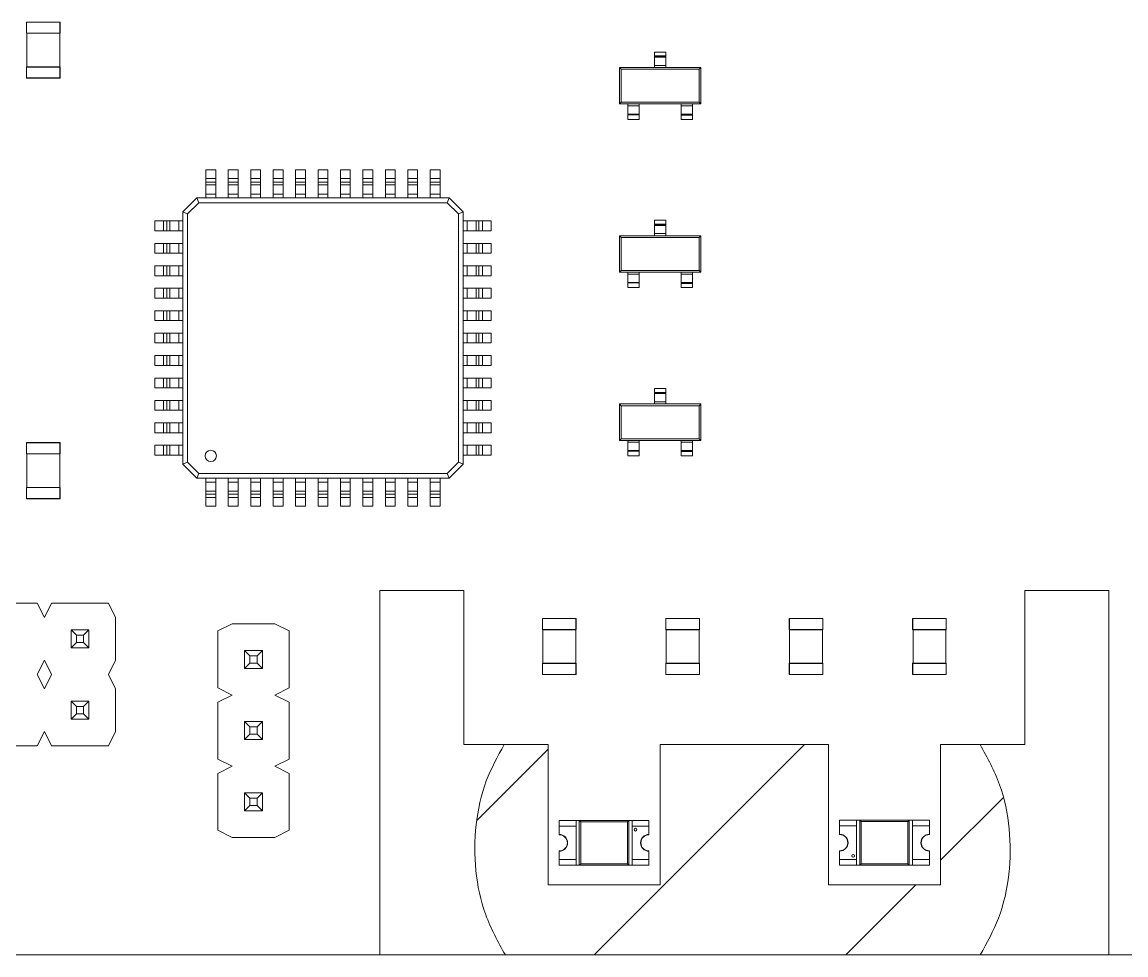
# Model space of a CAD drawing. Header units: millimetres. Extents: x -37 to 256, y 6 to 200.
# Drawn here: x 136.69 to 156.37, y 66.06 to 82.7 of the extents above; entities that cross this region are included whole.
import ezdxf

# ---------------------------------------------------------------- set-up
doc = ezdxf.new("R2010")
doc.units = ezdxf.units.MM

msp = doc.modelspace()

# ---------------------------------------------------------------- hatches: boundary and pattern name
at = {"linetype": 'Continuous', "lineweight": 0}
h = msp.add_hatch(dxfattribs=at)
h.set_pattern_fill('ANSI31', style=0)
edge = h.paths.add_edge_path(flags=0)
edge.add_line((145.305, 66.064), (153.772, 66.064))
edge.add_spline(control_points=[(153.772, 66.064), (154.484, 67.153), (154.485, 68.724), (153.772, 69.814)], knot_values=[0.346236, 0.346236, 0.346236, 0.346236, 0.499586, 0.499586, 0.499586, 0.499586], weights=[1, 1, 1, 1], degree=3, periodic=0)
edge.add_line((153.772, 69.814), (153.066, 69.814))
edge.add_line((153.066, 69.814), (153.066, 67.314))
edge.add_line((153.066, 67.314), (151.066, 67.314))
edge.add_line((151.066, 67.314), (151.066, 69.814))
edge.add_line((151.066, 69.814), (148.066, 69.814))
edge.add_line((148.066, 69.814), (148.066, 67.314))
edge.add_line((148.066, 67.314), (146.066, 67.314))
edge.add_line((146.066, 67.314), (146.066, 69.814))
edge.add_line((146.066, 69.814), (145.285, 69.814))
edge.add_spline(control_points=[(145.285, 69.814), (144.578, 68.724), (144.587, 67.153), (145.305, 66.064)], knot_values=[0.846648, 0.846648, 0.846648, 0.846648, 1, 1, 1, 1], weights=[1, 1, 1, 1], degree=3, periodic=0)

# ---------------------------------------------------------------- linework, layer by layer
at = {"color": 7, "linetype": 'Continuous', "lineweight": 15}
for p, q in [((136.766, 82.502), (136.766, 82.697)), ((136.766, 82.697), (136.769, 82.697)), ((136.769, 82.697), (136.769, 82.699)), ((136.769, 82.699), (137.364, 82.699)), ((137.364, 82.697), (136.769, 82.697)), ((136.769, 82.697), (136.769, 82.502)), ((137.364, 82.697), (137.364, 82.699)), ((137.364, 82.697), (137.366, 82.697)), ((137.364, 82.502), (137.364, 82.697)), ((137.366, 82.697), (137.366, 82.502)), ((136.766, 82.502), (136.769, 82.502)), ((136.769, 82.502), (137.364, 82.502)), ((136.769, 82.499), (136.769, 82.502)), ((137.364, 82.499), (136.769, 82.499)), ((136.774, 81.899), (136.774, 82.499)), ((137.359, 82.499), (137.359, 81.899)), ((137.364, 82.502), (137.366, 82.502)), ((137.364, 82.499), (137.364, 82.502)), ((148.166, 82.164), (147.966, 82.164)), ((147.966, 82.096), (147.966, 82.164)), ((147.966, 82.096), (148.166, 82.096)), ((147.966, 82.086), (147.966, 82.096)), ((148.166, 82.086), (147.966, 82.086)), ((147.966, 82.074), (147.966, 82.086)), ((148.166, 82.074), (147.966, 82.074)), ((147.966, 81.927), (147.966, 82.074)), ((148.166, 82.096), (148.166, 82.164)), ((148.166, 82.096), (148.166, 82.086)), ((148.166, 82.074), (148.166, 82.086)), ((148.166, 81.927), (148.166, 82.074)), ((136.769, 81.897), (136.766, 81.897)), ((136.766, 81.702), (136.766, 81.897)), ((136.769, 81.897), (136.769, 81.899)), ((136.769, 81.899), (137.364, 81.899)), ((136.769, 81.897), (136.769, 81.702)), ((137.364, 81.897), (136.769, 81.897)), ((137.364, 81.897), (137.364, 81.899)), ((137.364, 81.702), (137.364, 81.897)), ((137.364, 81.897), (137.366, 81.897)), ((137.366, 81.897), (137.366, 81.702)), ((147.372, 81.858), (147.341, 81.889)), ((147.341, 81.889), (148.791, 81.889)), ((147.341, 81.239), (147.341, 81.889)), ((148.166, 81.927), (147.966, 81.927)), ((147.966, 81.889), (147.966, 81.927)), ((148.166, 81.889), (148.166, 81.927)), ((148.76, 81.858), (148.791, 81.889)), ((148.791, 81.889), (148.791, 81.239)), ((136.766, 81.702), (136.769, 81.702)), ((136.769, 81.702), (137.364, 81.702)), ((136.769, 81.699), (136.769, 81.702)), ((137.364, 81.699), (136.769, 81.699)), ((137.366, 81.702), (137.364, 81.702)), ((137.364, 81.699), (137.364, 81.702)), ((148.76, 81.858), (147.372, 81.858)), ((147.372, 81.858), (147.372, 81.27)), ((148.76, 81.27), (148.76, 81.858)), ((147.341, 81.239), (147.372, 81.27)), ((148.791, 81.239), (147.341, 81.239)), ((147.372, 81.27), (148.76, 81.27)), ((147.491, 81.239), (147.491, 81.205)), ((147.491, 81.205), (147.691, 81.205)), ((147.491, 81.205), (147.491, 81.057)), ((147.691, 81.239), (147.691, 81.205)), ((147.691, 81.205), (147.691, 81.057)), ((148.441, 81.239), (148.441, 81.205)), ((148.641, 81.205), (148.441, 81.205)), ((148.441, 81.205), (148.441, 81.057)), ((148.641, 81.239), (148.641, 81.205)), ((148.641, 81.205), (148.641, 81.057)), ((148.791, 81.239), (148.76, 81.27)), ((147.491, 81.057), (147.691, 81.057)), ((147.491, 81.057), (147.491, 81.048)), ((147.491, 81.048), (147.691, 81.048)), ((147.491, 81.048), (147.491, 80.964)), ((147.491, 80.964), (147.691, 80.964)), ((147.691, 81.057), (147.691, 81.048)), ((147.691, 81.048), (147.691, 80.964)), ((148.641, 81.057), (148.441, 81.057)), ((148.441, 81.057), (148.441, 81.049)), ((148.441, 81.049), (148.641, 81.049)), ((148.441, 81.039), (148.441, 81.049)), ((148.641, 81.039), (148.441, 81.039)), ((148.441, 81.039), (148.441, 80.964)), ((148.641, 80.964), (148.441, 80.964)), ((148.641, 81.057), (148.641, 81.049)), ((148.641, 81.049), (148.641, 81.039)), ((148.641, 81.039), (148.641, 80.964)), ((140.141, 80.064), (139.966, 80.064)), ((139.966, 79.909), (139.966, 80.064)), ((140.141, 79.909), (139.966, 79.909)), ((139.966, 79.846), (139.966, 79.909)), ((140.141, 79.909), (140.141, 80.064)), ((140.141, 79.846), (140.141, 79.909)), ((140.541, 80.064), (140.366, 80.064)), ((140.366, 79.909), (140.366, 80.064)), ((140.541, 79.909), (140.366, 79.909)), ((140.366, 79.846), (140.366, 79.909)), ((140.541, 79.909), (140.541, 80.064)), ((140.541, 79.846), (140.541, 79.909)), ((140.941, 80.064), (140.766, 80.064)), ((140.766, 79.909), (140.766, 80.064)), ((140.941, 79.909), (140.766, 79.909)), ((140.766, 79.846), (140.766, 79.909)), ((140.941, 79.909), (140.941, 80.064)), ((140.941, 79.846), (140.941, 79.909)), ((141.341, 80.064), (141.166, 80.064)), ((141.166, 79.909), (141.166, 80.064)), ((141.341, 79.909), (141.166, 79.909)), ((141.166, 79.846), (141.166, 79.909)), ((141.341, 79.909), (141.341, 80.064)), ((141.341, 79.846), (141.341, 79.909)), ((141.741, 80.064), (141.566, 80.064)), ((141.566, 79.909), (141.566, 80.064)), ((141.741, 79.909), (141.566, 79.909)), ((141.566, 79.846), (141.566, 79.909)), ((141.741, 79.909), (141.741, 80.064)), ((141.741, 79.846), (141.741, 79.909)), ((142.141, 80.064), (141.966, 80.064)), ((141.966, 79.909), (141.966, 80.064)), ((142.141, 79.909), (141.966, 79.909)), ((141.966, 79.846), (141.966, 79.909)), ((142.141, 79.909), (142.141, 80.064)), ((142.141, 79.846), (142.141, 79.909)), ((142.541, 80.064), (142.366, 80.064)), ((142.366, 79.909), (142.366, 80.064)), ((142.541, 79.909), (142.366, 79.909)), ((142.366, 79.846), (142.366, 79.909)), ((142.541, 79.909), (142.541, 80.064)), ((142.541, 79.846), (142.541, 79.909)), ((142.941, 80.064), (142.766, 80.064)), ((142.766, 79.909), (142.766, 80.064)), ((142.941, 79.909), (142.766, 79.909)), ((142.766, 79.846), (142.766, 79.909)), ((142.941, 79.909), (142.941, 80.064)), ((142.941, 79.846), (142.941, 79.909)), ((143.341, 80.064), (143.166, 80.064)), ((143.166, 79.909), (143.166, 80.064)), ((143.341, 79.909), (143.166, 79.909)), ((143.166, 79.846), (143.166, 79.909)), ((143.341, 79.909), (143.341, 80.064)), ((143.341, 79.846), (143.341, 79.909)), ((143.741, 80.064), (143.566, 80.064)), ((143.566, 79.909), (143.566, 80.064)), ((143.741, 79.909), (143.566, 79.909)), ((143.566, 79.846), (143.566, 79.909)), ((143.741, 79.909), (143.741, 80.064)), ((143.741, 79.846), (143.741, 79.909)), ((144.141, 80.064), (143.966, 80.064)), ((143.966, 79.909), (143.966, 80.064)), ((144.141, 79.909), (143.966, 79.909)), ((143.966, 79.846), (143.966, 79.909)), ((144.141, 79.909), (144.141, 80.064)), ((144.141, 79.846), (144.141, 79.909)), ((140.141, 79.846), (139.966, 79.846)), ((139.966, 79.796), (139.966, 79.846)), ((140.141, 79.796), (139.966, 79.796)), ((139.966, 79.632), (139.966, 79.796)), ((140.141, 79.796), (140.141, 79.846)), ((140.141, 79.632), (140.141, 79.796)), ((140.541, 79.846), (140.366, 79.846)), ((140.366, 79.796), (140.366, 79.846)), ((140.541, 79.796), (140.366, 79.796)), ((140.366, 79.632), (140.366, 79.796)), ((140.541, 79.796), (140.541, 79.846)), ((140.541, 79.632), (140.541, 79.796)), ((140.941, 79.846), (140.766, 79.846)), ((140.766, 79.796), (140.766, 79.846)), ((140.941, 79.796), (140.766, 79.796)), ((140.766, 79.632), (140.766, 79.796)), ((140.941, 79.796), (140.941, 79.846)), ((140.941, 79.632), (140.941, 79.796)), ((141.341, 79.846), (141.166, 79.846)), ((141.166, 79.796), (141.166, 79.846)), ((141.341, 79.796), (141.166, 79.796)), ((141.166, 79.632), (141.166, 79.796)), ((141.341, 79.796), (141.341, 79.846)), ((141.341, 79.632), (141.341, 79.796)), ((141.741, 79.846), (141.566, 79.846)), ((141.566, 79.796), (141.566, 79.846)), ((141.741, 79.796), (141.566, 79.796)), ((141.566, 79.632), (141.566, 79.796)), ((141.741, 79.796), (141.741, 79.846)), ((141.741, 79.632), (141.741, 79.796)), ((142.141, 79.846), (141.966, 79.846)), ((141.966, 79.796), (141.966, 79.846)), ((142.141, 79.796), (141.966, 79.796)), ((141.966, 79.632), (141.966, 79.796)), ((142.141, 79.796), (142.141, 79.846)), ((142.141, 79.632), (142.141, 79.796)), ((142.541, 79.846), (142.366, 79.846)), ((142.366, 79.796), (142.366, 79.846)), ((142.541, 79.796), (142.366, 79.796)), ((142.366, 79.632), (142.366, 79.796)), ((142.541, 79.796), (142.541, 79.846)), ((142.541, 79.632), (142.541, 79.796)), ((142.941, 79.846), (142.766, 79.846)), ((142.766, 79.796), (142.766, 79.846)), ((142.941, 79.796), (142.766, 79.796)), ((142.766, 79.632), (142.766, 79.796)), ((142.941, 79.796), (142.941, 79.846)), ((142.941, 79.632), (142.941, 79.796)), ((143.341, 79.846), (143.166, 79.846)), ((143.166, 79.796), (143.166, 79.846)), ((143.341, 79.796), (143.166, 79.796)), ((143.166, 79.632), (143.166, 79.796)), ((143.341, 79.796), (143.341, 79.846)), ((143.341, 79.632), (143.341, 79.796)), ((143.741, 79.846), (143.566, 79.846)), ((143.566, 79.796), (143.566, 79.846)), ((143.741, 79.796), (143.566, 79.796)), ((143.566, 79.632), (143.566, 79.796)), ((143.741, 79.796), (143.741, 79.846)), ((143.741, 79.632), (143.741, 79.796)), ((144.141, 79.846), (143.966, 79.846)), ((143.966, 79.796), (143.966, 79.846)), ((144.141, 79.796), (143.966, 79.796)), ((143.966, 79.632), (143.966, 79.796)), ((144.141, 79.796), (144.141, 79.846)), ((144.141, 79.632), (144.141, 79.796)), ((139.554, 79.314), (139.804, 79.564)), ((139.839, 79.478), (139.804, 79.564)), ((139.804, 79.564), (144.304, 79.564)), ((140.141, 79.632), (139.966, 79.632)), ((139.966, 79.564), (139.966, 79.632)), ((140.141, 79.564), (140.141, 79.632)), ((140.541, 79.632), (140.366, 79.632)), ((140.366, 79.564), (140.366, 79.632)), ((140.541, 79.564), (140.541, 79.632)), ((140.941, 79.632), (140.766, 79.632)), ((140.766, 79.564), (140.766, 79.632)), ((140.941, 79.564), (140.941, 79.632)), ((141.341, 79.632), (141.166, 79.632)), ((141.166, 79.564), (141.166, 79.632)), ((141.341, 79.564), (141.341, 79.632)), ((141.741, 79.632), (141.566, 79.632)), ((141.566, 79.564), (141.566, 79.632)), ((141.741, 79.564), (141.741, 79.632)), ((142.141, 79.632), (141.966, 79.632)), ((141.966, 79.564), (141.966, 79.632)), ((142.141, 79.564), (142.141, 79.632)), ((142.541, 79.632), (142.366, 79.632)), ((142.366, 79.564), (142.366, 79.632)), ((142.541, 79.564), (142.541, 79.632)), ((142.941, 79.632), (142.766, 79.632)), ((142.766, 79.564), (142.766, 79.632)), ((142.941, 79.564), (142.941, 79.632)), ((143.341, 79.632), (143.166, 79.632)), ((143.166, 79.564), (143.166, 79.632)), ((143.341, 79.564), (143.341, 79.632)), ((143.741, 79.632), (143.566, 79.632)), ((143.566, 79.564), (143.566, 79.632)), ((143.741, 79.564), (143.741, 79.632)), ((144.141, 79.632), (143.966, 79.632)), ((143.966, 79.564), (143.966, 79.632)), ((144.141, 79.564), (144.141, 79.632)), ((144.268, 79.478), (144.304, 79.564)), ((144.304, 79.564), (144.554, 79.314)), ((139.839, 79.478), (139.64, 79.278)), ((144.268, 79.478), (139.839, 79.478)), ((144.467, 79.278), (144.268, 79.478)), ((139.054, 78.977), (139.054, 79.152)), ((139.209, 79.152), (139.054, 79.152)), ((139.209, 78.977), (139.209, 79.152)), ((139.272, 79.152), (139.209, 79.152)), ((139.272, 78.977), (139.272, 79.152)), ((139.322, 79.152), (139.272, 79.152)), ((139.322, 78.977), (139.322, 79.152)), ((139.485, 79.152), (139.322, 79.152)), ((139.485, 78.977), (139.485, 79.152)), ((139.554, 79.152), (139.485, 79.152)), ((139.64, 79.278), (139.554, 79.314)), ((139.554, 74.814), (139.554, 79.314)), ((139.64, 79.278), (139.64, 74.85)), ((144.554, 79.314), (144.467, 79.278)), ((144.467, 74.85), (144.467, 79.278)), ((144.554, 79.314), (144.554, 74.814)), ((144.554, 79.152), (144.622, 79.152)), ((144.622, 78.977), (144.622, 79.152)), ((144.622, 79.152), (144.785, 79.152)), ((144.785, 78.977), (144.785, 79.152)), ((144.785, 79.152), (144.835, 79.152)), ((144.835, 78.977), (144.835, 79.152)), ((144.835, 79.152), (144.898, 79.152)), ((144.898, 78.977), (144.898, 79.152)), ((144.898, 79.152), (145.054, 79.152)), ((145.054, 78.977), (145.054, 79.152)), ((148.166, 79.164), (147.966, 79.164)), ((147.966, 79.096), (147.966, 79.164)), ((148.166, 79.096), (148.166, 79.164)), ((139.209, 78.977), (139.054, 78.977)), ((139.272, 78.977), (139.209, 78.977)), ((139.322, 78.977), (139.272, 78.977)), ((139.485, 78.977), (139.322, 78.977)), ((139.554, 78.977), (139.485, 78.977)), ((144.554, 78.977), (144.622, 78.977)), ((144.622, 78.977), (144.785, 78.977)), ((144.785, 78.977), (144.835, 78.977)), ((144.835, 78.977), (144.898, 78.977)), ((144.898, 78.977), (145.054, 78.977)), ((147.966, 79.096), (148.166, 79.096)), ((147.966, 79.086), (147.966, 79.096)), ((148.166, 79.086), (147.966, 79.086)), ((147.966, 79.074), (147.966, 79.086)), ((148.166, 79.074), (147.966, 79.074)), ((147.966, 78.927), (147.966, 79.074)), ((148.166, 78.927), (147.966, 78.927)), ((147.966, 78.889), (147.966, 78.927)), ((148.166, 79.096), (148.166, 79.086)), ((148.166, 79.074), (148.166, 79.086)), ((148.166, 78.927), (148.166, 79.074)), ((148.166, 78.889), (148.166, 78.927)), ((139.054, 78.577), (139.054, 78.752)), ((139.209, 78.752), (139.054, 78.752)), ((139.209, 78.577), (139.209, 78.752)), ((139.272, 78.752), (139.209, 78.752)), ((139.272, 78.577), (139.272, 78.752)), ((139.322, 78.752), (139.272, 78.752)), ((139.322, 78.577), (139.322, 78.752)), ((139.485, 78.752), (139.322, 78.752)), ((139.485, 78.577), (139.485, 78.752)), ((139.554, 78.752), (139.485, 78.752)), ((144.554, 78.752), (144.622, 78.752)), ((144.622, 78.577), (144.622, 78.752)), ((144.622, 78.752), (144.785, 78.752)), ((144.785, 78.577), (144.785, 78.752)), ((144.785, 78.752), (144.835, 78.752)), ((144.835, 78.577), (144.835, 78.752)), ((144.835, 78.752), (144.898, 78.752)), ((144.898, 78.577), (144.898, 78.752)), ((144.898, 78.752), (145.054, 78.752)), ((145.054, 78.577), (145.054, 78.752)), ((147.341, 78.239), (147.341, 78.889)), ((147.372, 78.858), (147.341, 78.889)), ((147.341, 78.889), (148.791, 78.889)), ((147.372, 78.858), (147.372, 78.27)), ((148.76, 78.858), (147.372, 78.858)), ((148.76, 78.858), (148.791, 78.889)), ((148.76, 78.27), (148.76, 78.858)), ((148.791, 78.889), (148.791, 78.239)), ((139.209, 78.577), (139.054, 78.577)), ((139.272, 78.577), (139.209, 78.577)), ((139.322, 78.577), (139.272, 78.577)), ((139.485, 78.577), (139.322, 78.577)), ((139.554, 78.577), (139.485, 78.577)), ((144.554, 78.577), (144.622, 78.577)), ((144.622, 78.577), (144.785, 78.577)), ((144.785, 78.577), (144.835, 78.577)), ((144.835, 78.577), (144.898, 78.577)), ((144.898, 78.577), (145.054, 78.577)), ((139.054, 78.177), (139.054, 78.352)), ((139.209, 78.352), (139.054, 78.352)), ((139.209, 78.177), (139.209, 78.352)), ((139.272, 78.352), (139.209, 78.352)), ((139.272, 78.177), (139.272, 78.352)), ((139.322, 78.352), (139.272, 78.352)), ((139.322, 78.177), (139.322, 78.352)), ((139.485, 78.352), (139.322, 78.352)), ((139.485, 78.177), (139.485, 78.352)), ((139.554, 78.352), (139.485, 78.352)), ((144.554, 78.352), (144.622, 78.352)), ((144.622, 78.177), (144.622, 78.352)), ((144.622, 78.352), (144.785, 78.352)), ((144.785, 78.177), (144.785, 78.352)), ((144.785, 78.352), (144.835, 78.352)), ((144.835, 78.177), (144.835, 78.352)), ((144.835, 78.352), (144.898, 78.352)), ((144.898, 78.177), (144.898, 78.352)), ((144.898, 78.352), (145.054, 78.352)), ((145.054, 78.177), (145.054, 78.352)), ((139.209, 78.177), (139.054, 78.177)), ((139.272, 78.177), (139.209, 78.177)), ((139.322, 78.177), (139.272, 78.177)), ((139.485, 78.177), (139.322, 78.177)), ((139.554, 78.177), (139.485, 78.177)), ((144.554, 78.177), (144.622, 78.177)), ((144.622, 78.177), (144.785, 78.177)), ((144.785, 78.177), (144.835, 78.177)), ((144.835, 78.177), (144.898, 78.177)), ((144.898, 78.177), (145.054, 78.177)), ((147.341, 78.239), (147.372, 78.27)), ((148.791, 78.239), (147.341, 78.239)), ((147.372, 78.27), (148.76, 78.27)), ((147.491, 78.239), (147.491, 78.205)), ((147.491, 78.205), (147.691, 78.205)), ((147.491, 78.205), (147.491, 78.057)), ((147.691, 78.239), (147.691, 78.205)), ((147.691, 78.205), (147.691, 78.057)), ((148.441, 78.239), (148.441, 78.205)), ((148.641, 78.205), (148.441, 78.205)), ((148.441, 78.205), (148.441, 78.057)), ((148.641, 78.239), (148.641, 78.205)), ((148.641, 78.205), (148.641, 78.057)), ((148.791, 78.239), (148.76, 78.27)), ((139.054, 77.777), (139.054, 77.952)), ((139.209, 77.952), (139.054, 77.952)), ((139.209, 77.777), (139.209, 77.952)), ((139.272, 77.952), (139.209, 77.952)), ((139.272, 77.777), (139.272, 77.952)), ((139.322, 77.952), (139.272, 77.952)), ((139.322, 77.777), (139.322, 77.952)), ((139.485, 77.952), (139.322, 77.952)), ((139.485, 77.777), (139.485, 77.952)), ((139.554, 77.952), (139.485, 77.952)), ((144.554, 77.952), (144.622, 77.952)), ((144.622, 77.777), (144.622, 77.952)), ((144.622, 77.952), (144.785, 77.952)), ((144.785, 77.777), (144.785, 77.952)), ((144.785, 77.952), (144.835, 77.952)), ((144.835, 77.777), (144.835, 77.952)), ((144.835, 77.952), (144.898, 77.952)), ((144.898, 77.777), (144.898, 77.952)), ((144.898, 77.952), (145.054, 77.952)), ((145.054, 77.777), (145.054, 77.952)), ((147.491, 78.057), (147.691, 78.057)), ((147.491, 78.057), (147.491, 78.048)), ((147.491, 78.048), (147.691, 78.048)), ((147.491, 78.048), (147.491, 77.964)), ((147.491, 77.964), (147.691, 77.964)), ((147.691, 78.057), (147.691, 78.048)), ((147.691, 78.048), (147.691, 77.964)), ((148.641, 78.057), (148.441, 78.057)), ((148.441, 78.057), (148.441, 78.049)), ((148.441, 78.049), (148.641, 78.049)), ((148.441, 78.039), (148.441, 78.049)), ((148.641, 78.039), (148.441, 78.039)), ((148.441, 78.039), (148.441, 77.964)), ((148.641, 77.964), (148.441, 77.964)), ((148.641, 78.057), (148.641, 78.049)), ((148.641, 78.049), (148.641, 78.039)), ((148.641, 78.039), (148.641, 77.964)), ((139.209, 77.777), (139.054, 77.777)), ((139.272, 77.777), (139.209, 77.777)), ((139.322, 77.777), (139.272, 77.777)), ((139.485, 77.777), (139.322, 77.777)), ((139.554, 77.777), (139.485, 77.777)), ((144.554, 77.777), (144.622, 77.777)), ((144.622, 77.777), (144.785, 77.777)), ((144.785, 77.777), (144.835, 77.777)), ((144.835, 77.777), (144.898, 77.777)), ((144.898, 77.777), (145.054, 77.777)), ((139.054, 77.377), (139.054, 77.552)), ((139.209, 77.552), (139.054, 77.552)), ((139.209, 77.377), (139.209, 77.552)), ((139.272, 77.552), (139.209, 77.552)), ((139.272, 77.377), (139.272, 77.552)), ((139.322, 77.552), (139.272, 77.552)), ((139.322, 77.377), (139.322, 77.552)), ((139.485, 77.552), (139.322, 77.552)), ((139.485, 77.377), (139.485, 77.552)), ((139.554, 77.552), (139.485, 77.552)), ((144.554, 77.552), (144.622, 77.552)), ((144.622, 77.377), (144.622, 77.552)), ((144.622, 77.552), (144.785, 77.552)), ((144.785, 77.377), (144.785, 77.552)), ((144.785, 77.552), (144.835, 77.552)), ((144.835, 77.377), (144.835, 77.552)), ((144.835, 77.552), (144.898, 77.552)), ((144.898, 77.377), (144.898, 77.552)), ((144.898, 77.552), (145.054, 77.552)), ((145.054, 77.377), (145.054, 77.552)), ((139.209, 77.377), (139.054, 77.377)), ((139.272, 77.377), (139.209, 77.377)), ((139.322, 77.377), (139.272, 77.377)), ((139.485, 77.377), (139.322, 77.377)), ((139.554, 77.377), (139.485, 77.377)), ((144.554, 77.377), (144.622, 77.377)), ((144.622, 77.377), (144.785, 77.377)), ((144.785, 77.377), (144.835, 77.377)), ((144.835, 77.377), (144.898, 77.377)), ((144.898, 77.377), (145.054, 77.377)), ((139.054, 76.977), (139.054, 77.152)), ((139.209, 77.152), (139.054, 77.152)), ((139.209, 76.977), (139.209, 77.152)), ((139.272, 77.152), (139.209, 77.152)), ((139.272, 76.977), (139.272, 77.152)), ((139.322, 77.152), (139.272, 77.152)), ((139.322, 76.977), (139.322, 77.152)), ((139.485, 77.152), (139.322, 77.152)), ((139.485, 76.977), (139.485, 77.152)), ((139.554, 77.152), (139.485, 77.152)), ((144.554, 77.152), (144.622, 77.152)), ((144.622, 76.977), (144.622, 77.152)), ((144.622, 77.152), (144.785, 77.152)), ((144.785, 76.977), (144.785, 77.152)), ((144.785, 77.152), (144.835, 77.152)), ((144.835, 76.977), (144.835, 77.152)), ((144.835, 77.152), (144.898, 77.152)), ((144.898, 76.977), (144.898, 77.152)), ((144.898, 77.152), (145.054, 77.152)), ((145.054, 76.977), (145.054, 77.152)), ((139.209, 76.977), (139.054, 76.977)), ((139.272, 76.977), (139.209, 76.977)), ((139.322, 76.977), (139.272, 76.977)), ((139.485, 76.977), (139.322, 76.977)), ((139.554, 76.977), (139.485, 76.977)), ((144.554, 76.977), (144.622, 76.977)), ((144.622, 76.977), (144.785, 76.977)), ((144.785, 76.977), (144.835, 76.977)), ((144.835, 76.977), (144.898, 76.977)), ((144.898, 76.977), (145.054, 76.977)), ((139.054, 76.577), (139.054, 76.752)), ((139.209, 76.752), (139.054, 76.752)), ((139.209, 76.577), (139.054, 76.577)), ((139.209, 76.577), (139.209, 76.752)), ((139.272, 76.752), (139.209, 76.752)), ((139.272, 76.577), (139.209, 76.577)), ((139.272, 76.577), (139.272, 76.752)), ((139.322, 76.752), (139.272, 76.752)), ((139.322, 76.577), (139.272, 76.577)), ((139.322, 76.577), (139.322, 76.752)), ((139.485, 76.752), (139.322, 76.752)), ((139.485, 76.577), (139.322, 76.577)), ((139.485, 76.577), (139.485, 76.752)), ((139.554, 76.752), (139.485, 76.752)), ((139.554, 76.577), (139.485, 76.577)), ((144.554, 76.752), (144.622, 76.752)), ((144.554, 76.577), (144.622, 76.577)), ((144.622, 76.577), (144.622, 76.752)), ((144.622, 76.752), (144.785, 76.752)), ((144.622, 76.577), (144.785, 76.577)), ((144.785, 76.577), (144.785, 76.752)), ((144.785, 76.752), (144.835, 76.752)), ((144.785, 76.577), (144.835, 76.577)), ((144.835, 76.577), (144.835, 76.752)), ((144.835, 76.752), (144.898, 76.752)), ((144.835, 76.577), (144.898, 76.577)), ((144.898, 76.577), (144.898, 76.752)), ((144.898, 76.752), (145.054, 76.752)), ((144.898, 76.577), (145.054, 76.577)), ((145.054, 76.577), (145.054, 76.752)), ((139.054, 76.177), (139.054, 76.352)), ((139.209, 76.352), (139.054, 76.352)), ((139.209, 76.177), (139.054, 76.177)), ((139.209, 76.177), (139.209, 76.352)), ((139.272, 76.352), (139.209, 76.352)), ((139.272, 76.177), (139.209, 76.177)), ((139.272, 76.177), (139.272, 76.352)), ((139.322, 76.352), (139.272, 76.352)), ((139.322, 76.177), (139.272, 76.177)), ((139.322, 76.177), (139.322, 76.352)), ((139.485, 76.352), (139.322, 76.352)), ((139.485, 76.177), (139.322, 76.177)), ((139.485, 76.177), (139.485, 76.352)), ((139.554, 76.352), (139.485, 76.352)), ((139.554, 76.177), (139.485, 76.177)), ((144.554, 76.352), (144.622, 76.352)), ((144.554, 76.177), (144.622, 76.177)), ((144.622, 76.177), (144.622, 76.352)), ((144.622, 76.352), (144.785, 76.352)), ((144.622, 76.177), (144.785, 76.177)), ((144.785, 76.177), (144.785, 76.352)), ((144.785, 76.352), (144.835, 76.352)), ((144.785, 76.177), (144.835, 76.177)), ((144.835, 76.177), (144.835, 76.352)), ((144.835, 76.352), (144.898, 76.352)), ((144.835, 76.177), (144.898, 76.177)), ((144.898, 76.177), (144.898, 76.352)), ((144.898, 76.352), (145.054, 76.352)), ((144.898, 76.177), (145.054, 76.177)), ((145.054, 76.177), (145.054, 76.352)), ((148.166, 76.164), (147.966, 76.164)), ((147.966, 76.096), (147.966, 76.164)), ((147.966, 76.096), (148.166, 76.096)), ((147.966, 76.086), (147.966, 76.096)), ((148.166, 76.086), (147.966, 76.086)), ((147.966, 76.074), (147.966, 76.086)), ((148.166, 76.074), (147.966, 76.074)), ((147.966, 75.927), (147.966, 76.074)), ((148.166, 76.096), (148.166, 76.164)), ((148.166, 76.096), (148.166, 76.086)), ((148.166, 76.074), (148.166, 76.086)), ((148.166, 75.927), (148.166, 76.074)), ((139.054, 75.777), (139.054, 75.952)), ((139.209, 75.952), (139.054, 75.952)), ((139.209, 75.777), (139.054, 75.777)), ((139.209, 75.777), (139.209, 75.952)), ((139.272, 75.952), (139.209, 75.952)), ((139.272, 75.777), (139.209, 75.777)), ((139.272, 75.777), (139.272, 75.952)), ((139.322, 75.952), (139.272, 75.952)), ((139.322, 75.777), (139.272, 75.777)), ((139.322, 75.777), (139.322, 75.952)), ((139.485, 75.952), (139.322, 75.952)), ((139.485, 75.777), (139.322, 75.777)), ((139.485, 75.777), (139.485, 75.952)), ((139.554, 75.952), (139.485, 75.952)), ((139.554, 75.777), (139.485, 75.777)), ((144.554, 75.952), (144.622, 75.952)), ((144.554, 75.777), (144.622, 75.777)), ((144.622, 75.777), (144.622, 75.952)), ((144.622, 75.952), (144.785, 75.952)), ((144.622, 75.777), (144.785, 75.777)), ((144.785, 75.777), (144.785, 75.952)), ((144.785, 75.952), (144.835, 75.952)), ((144.785, 75.777), (144.835, 75.777)), ((144.835, 75.777), (144.835, 75.952)), ((144.835, 75.952), (144.898, 75.952)), ((144.835, 75.777), (144.898, 75.777)), ((144.898, 75.777), (144.898, 75.952)), ((144.898, 75.952), (145.054, 75.952)), ((144.898, 75.777), (145.054, 75.777)), ((145.054, 75.777), (145.054, 75.952)), ((147.372, 75.858), (147.341, 75.889)), ((147.341, 75.889), (148.791, 75.889)), ((147.341, 75.239), (147.341, 75.889)), ((147.372, 75.858), (147.372, 75.27)), ((148.76, 75.858), (147.372, 75.858)), ((148.166, 75.927), (147.966, 75.927)), ((147.966, 75.889), (147.966, 75.927)), ((148.166, 75.889), (148.166, 75.927)), ((148.76, 75.858), (148.791, 75.889)), ((148.76, 75.27), (148.76, 75.858)), ((148.791, 75.889), (148.791, 75.239)), ((139.054, 75.377), (139.054, 75.552)), ((139.209, 75.552), (139.054, 75.552)), ((139.209, 75.377), (139.209, 75.552)), ((139.272, 75.552), (139.209, 75.552)), ((139.272, 75.377), (139.272, 75.552)), ((139.322, 75.552), (139.272, 75.552)), ((139.322, 75.377), (139.322, 75.552)), ((139.485, 75.552), (139.322, 75.552)), ((139.485, 75.377), (139.485, 75.552)), ((139.554, 75.552), (139.485, 75.552)), ((144.554, 75.552), (144.622, 75.552)), ((144.622, 75.377), (144.622, 75.552)), ((144.622, 75.552), (144.785, 75.552)), ((144.785, 75.377), (144.785, 75.552)), ((144.785, 75.552), (144.835, 75.552)), ((144.835, 75.377), (144.835, 75.552)), ((144.835, 75.552), (144.898, 75.552)), ((144.898, 75.377), (144.898, 75.552)), ((144.898, 75.552), (145.054, 75.552)), ((145.054, 75.377), (145.054, 75.552)), ((136.766, 75.002), (136.766, 75.197)), ((136.766, 75.197), (136.769, 75.197)), ((136.769, 75.197), (136.769, 75.199)), ((136.769, 75.199), (137.364, 75.199)), ((137.364, 75.197), (136.769, 75.197)), ((136.769, 75.197), (136.769, 75.002)), ((137.364, 75.197), (137.364, 75.199)), ((137.364, 75.002), (137.364, 75.197)), ((137.364, 75.197), (137.366, 75.197)), ((137.366, 75.197), (137.366, 75.002)), ((139.209, 75.377), (139.054, 75.377)), ((139.272, 75.377), (139.209, 75.377)), ((139.322, 75.377), (139.272, 75.377)), ((139.485, 75.377), (139.322, 75.377)), ((139.554, 75.377), (139.485, 75.377)), ((144.554, 75.377), (144.622, 75.377)), ((144.622, 75.377), (144.785, 75.377)), ((144.785, 75.377), (144.835, 75.377)), ((144.835, 75.377), (144.898, 75.377)), ((144.898, 75.377), (145.054, 75.377)), ((147.341, 75.239), (147.372, 75.27)), ((148.791, 75.239), (147.341, 75.239)), ((147.372, 75.27), (148.76, 75.27)), ((147.491, 75.239), (147.491, 75.205)), ((147.491, 75.205), (147.691, 75.205)), ((147.491, 75.205), (147.491, 75.057)), ((147.691, 75.239), (147.691, 75.205)), ((147.691, 75.205), (147.691, 75.057)), ((148.441, 75.239), (148.441, 75.205)), ((148.641, 75.205), (148.441, 75.205)), ((148.441, 75.205), (148.441, 75.057)), ((148.641, 75.239), (148.641, 75.205)), ((148.641, 75.205), (148.641, 75.057)), ((148.791, 75.239), (148.76, 75.27)), ((136.766, 75.002), (136.769, 75.002)), ((136.769, 75.002), (137.364, 75.002)), ((136.769, 74.999), (136.769, 75.002)), ((137.364, 74.999), (136.769, 74.999)), ((136.774, 74.399), (136.774, 74.999)), ((137.359, 74.999), (137.359, 74.399)), ((137.364, 75.002), (137.366, 75.002)), ((137.364, 74.999), (137.364, 75.002)), ((139.054, 74.977), (139.054, 75.152)), ((139.209, 75.152), (139.054, 75.152)), ((139.209, 74.977), (139.209, 75.152)), ((139.272, 75.152), (139.209, 75.152)), ((139.272, 74.977), (139.272, 75.152)), ((139.322, 75.152), (139.272, 75.152)), ((139.322, 74.977), (139.322, 75.152)), ((139.485, 75.152), (139.322, 75.152)), ((139.485, 74.977), (139.485, 75.152)), ((139.554, 75.152), (139.485, 75.152)), ((144.554, 75.152), (144.622, 75.152)), ((144.622, 74.977), (144.622, 75.152)), ((144.622, 75.152), (144.785, 75.152)), ((144.785, 74.977), (144.785, 75.152)), ((144.785, 75.152), (144.835, 75.152)), ((144.835, 74.977), (144.835, 75.152)), ((144.835, 75.152), (144.898, 75.152)), ((144.898, 74.977), (144.898, 75.152)), ((144.898, 75.152), (145.054, 75.152)), ((145.054, 74.977), (145.054, 75.152)), ((147.491, 75.057), (147.691, 75.057)), ((147.491, 75.057), (147.491, 75.048)), ((147.491, 75.048), (147.691, 75.048)), ((147.491, 75.048), (147.491, 74.964)), ((147.691, 75.057), (147.691, 75.048)), ((147.691, 75.048), (147.691, 74.964)), ((148.641, 75.057), (148.441, 75.057)), ((148.441, 75.057), (148.441, 75.049)), ((148.441, 75.049), (148.641, 75.049)), ((148.441, 75.039), (148.441, 75.049)), ((148.641, 75.039), (148.441, 75.039)), ((148.441, 75.039), (148.441, 74.964)), ((148.641, 75.057), (148.641, 75.049)), ((148.641, 75.049), (148.641, 75.039)), ((148.641, 75.039), (148.641, 74.964)), ((139.209, 74.977), (139.054, 74.977)), ((139.272, 74.977), (139.209, 74.977)), ((139.322, 74.977), (139.272, 74.977)), ((139.485, 74.977), (139.322, 74.977)), ((139.554, 74.977), (139.485, 74.977)), ((139.64, 74.85), (139.554, 74.814)), ((139.804, 74.564), (139.554, 74.814)), ((139.64, 74.85), (139.839, 74.651)), ((144.268, 74.651), (144.467, 74.85)), ((144.554, 74.814), (144.304, 74.564)), ((144.554, 74.814), (144.467, 74.85)), ((144.554, 74.977), (144.622, 74.977)), ((144.622, 74.977), (144.785, 74.977)), ((144.785, 74.977), (144.835, 74.977)), ((144.835, 74.977), (144.898, 74.977)), ((144.898, 74.977), (145.054, 74.977)), ((147.491, 74.964), (147.691, 74.964)), ((148.641, 74.964), (148.441, 74.964)), ((139.804, 74.564), (139.839, 74.651)), ((139.839, 74.651), (144.268, 74.651)), ((144.304, 74.564), (144.268, 74.651)), ((136.769, 74.397), (136.766, 74.397)), ((136.766, 74.202), (136.766, 74.397)), ((136.769, 74.397), (136.769, 74.399)), ((136.769, 74.399), (137.364, 74.399)), ((137.364, 74.397), (136.769, 74.397)), ((136.769, 74.397), (136.769, 74.202)), ((137.364, 74.397), (137.364, 74.399)), ((137.364, 74.202), (137.364, 74.397)), ((137.364, 74.397), (137.366, 74.397)), ((137.366, 74.397), (137.366, 74.202)), ((144.304, 74.564), (139.804, 74.564)), ((139.966, 74.564), (139.966, 74.496)), ((140.141, 74.496), (139.966, 74.496)), ((139.966, 74.496), (139.966, 74.332)), ((140.141, 74.564), (140.141, 74.496)), ((140.141, 74.496), (140.141, 74.332)), ((140.366, 74.564), (140.366, 74.496)), ((140.541, 74.496), (140.366, 74.496)), ((140.366, 74.496), (140.366, 74.332)), ((140.541, 74.564), (140.541, 74.496)), ((140.541, 74.496), (140.541, 74.332)), ((140.766, 74.564), (140.766, 74.496)), ((140.941, 74.496), (140.766, 74.496)), ((140.766, 74.496), (140.766, 74.332)), ((140.941, 74.564), (140.941, 74.496)), ((140.941, 74.496), (140.941, 74.332)), ((141.166, 74.564), (141.166, 74.496)), ((141.341, 74.496), (141.166, 74.496)), ((141.166, 74.496), (141.166, 74.332)), ((141.341, 74.564), (141.341, 74.496)), ((141.341, 74.496), (141.341, 74.332)), ((141.566, 74.564), (141.566, 74.496)), ((141.741, 74.496), (141.566, 74.496)), ((141.566, 74.496), (141.566, 74.332)), ((141.741, 74.564), (141.741, 74.496)), ((141.741, 74.496), (141.741, 74.332)), ((141.966, 74.564), (141.966, 74.496)), ((142.141, 74.496), (141.966, 74.496)), ((141.966, 74.496), (141.966, 74.332)), ((142.141, 74.564), (142.141, 74.496)), ((142.141, 74.496), (142.141, 74.332)), ((142.366, 74.564), (142.366, 74.496)), ((142.541, 74.496), (142.366, 74.496)), ((142.366, 74.496), (142.366, 74.332)), ((142.541, 74.564), (142.541, 74.496)), ((142.541, 74.496), (142.541, 74.332)), ((142.766, 74.564), (142.766, 74.496)), ((142.941, 74.496), (142.766, 74.496)), ((142.766, 74.496), (142.766, 74.332)), ((142.941, 74.564), (142.941, 74.496)), ((142.941, 74.496), (142.941, 74.332)), ((143.166, 74.564), (143.166, 74.496)), ((143.341, 74.496), (143.166, 74.496)), ((143.166, 74.496), (143.166, 74.332)), ((143.341, 74.564), (143.341, 74.496)), ((143.341, 74.496), (143.341, 74.332)), ((143.566, 74.564), (143.566, 74.496)), ((143.741, 74.496), (143.566, 74.496)), ((143.566, 74.496), (143.566, 74.332)), ((143.741, 74.564), (143.741, 74.496)), ((143.741, 74.496), (143.741, 74.332)), ((143.966, 74.564), (143.966, 74.496)), ((144.141, 74.496), (143.966, 74.496)), ((143.966, 74.496), (143.966, 74.332)), ((144.141, 74.564), (144.141, 74.496)), ((144.141, 74.496), (144.141, 74.332)), ((136.766, 74.202), (136.769, 74.202)), ((136.769, 74.202), (137.364, 74.202)), ((136.769, 74.199), (136.769, 74.202)), ((137.364, 74.199), (136.769, 74.199)), ((137.366, 74.202), (137.364, 74.202)), ((137.364, 74.199), (137.364, 74.202)), ((140.141, 74.332), (139.966, 74.332)), ((139.966, 74.332), (139.966, 74.282)), ((140.141, 74.282), (139.966, 74.282)), ((139.966, 74.282), (139.966, 74.22)), ((140.141, 74.22), (139.966, 74.22)), ((139.966, 74.22), (139.966, 74.064)), ((140.141, 74.332), (140.141, 74.282)), ((140.141, 74.282), (140.141, 74.22)), ((140.141, 74.22), (140.141, 74.064)), ((140.541, 74.332), (140.366, 74.332)), ((140.366, 74.332), (140.366, 74.282)), ((140.541, 74.282), (140.366, 74.282)), ((140.366, 74.282), (140.366, 74.22)), ((140.541, 74.22), (140.366, 74.22)), ((140.366, 74.22), (140.366, 74.064)), ((140.541, 74.332), (140.541, 74.282)), ((140.541, 74.282), (140.541, 74.22)), ((140.541, 74.22), (140.541, 74.064)), ((140.941, 74.332), (140.766, 74.332)), ((140.766, 74.332), (140.766, 74.282)), ((140.941, 74.282), (140.766, 74.282)), ((140.766, 74.282), (140.766, 74.22)), ((140.941, 74.22), (140.766, 74.22)), ((140.766, 74.22), (140.766, 74.064)), ((140.941, 74.332), (140.941, 74.282)), ((140.941, 74.282), (140.941, 74.22)), ((140.941, 74.22), (140.941, 74.064)), ((141.341, 74.332), (141.166, 74.332)), ((141.166, 74.332), (141.166, 74.282)), ((141.341, 74.282), (141.166, 74.282)), ((141.166, 74.282), (141.166, 74.22)), ((141.341, 74.22), (141.166, 74.22)), ((141.166, 74.22), (141.166, 74.064)), ((141.341, 74.332), (141.341, 74.282)), ((141.341, 74.282), (141.341, 74.22)), ((141.341, 74.22), (141.341, 74.064)), ((141.741, 74.332), (141.566, 74.332)), ((141.566, 74.332), (141.566, 74.282)), ((141.741, 74.282), (141.566, 74.282)), ((141.566, 74.282), (141.566, 74.22)), ((141.741, 74.22), (141.566, 74.22)), ((141.566, 74.22), (141.566, 74.064)), ((141.741, 74.332), (141.741, 74.282)), ((141.741, 74.282), (141.741, 74.22)), ((141.741, 74.22), (141.741, 74.064)), ((142.141, 74.332), (141.966, 74.332)), ((141.966, 74.332), (141.966, 74.282)), ((142.141, 74.282), (141.966, 74.282)), ((141.966, 74.282), (141.966, 74.22)), ((142.141, 74.22), (141.966, 74.22)), ((141.966, 74.22), (141.966, 74.064)), ((142.141, 74.332), (142.141, 74.282)), ((142.141, 74.282), (142.141, 74.22)), ((142.141, 74.22), (142.141, 74.064)), ((142.541, 74.332), (142.366, 74.332)), ((142.366, 74.332), (142.366, 74.282)), ((142.541, 74.282), (142.366, 74.282)), ((142.366, 74.282), (142.366, 74.22)), ((142.541, 74.22), (142.366, 74.22)), ((142.366, 74.22), (142.366, 74.064)), ((142.541, 74.332), (142.541, 74.282)), ((142.541, 74.282), (142.541, 74.22)), ((142.541, 74.22), (142.541, 74.064)), ((142.941, 74.332), (142.766, 74.332)), ((142.766, 74.332), (142.766, 74.282)), ((142.941, 74.282), (142.766, 74.282)), ((142.766, 74.282), (142.766, 74.22)), ((142.941, 74.22), (142.766, 74.22)), ((142.766, 74.22), (142.766, 74.064)), ((142.941, 74.332), (142.941, 74.282)), ((142.941, 74.282), (142.941, 74.22)), ((142.941, 74.22), (142.941, 74.064)), ((143.341, 74.332), (143.166, 74.332)), ((143.166, 74.332), (143.166, 74.282)), ((143.341, 74.282), (143.166, 74.282)), ((143.166, 74.282), (143.166, 74.22)), ((143.341, 74.22), (143.166, 74.22)), ((143.166, 74.22), (143.166, 74.064)), ((143.341, 74.332), (143.341, 74.282)), ((143.341, 74.282), (143.341, 74.22)), ((143.341, 74.22), (143.341, 74.064)), ((143.741, 74.332), (143.566, 74.332)), ((143.566, 74.332), (143.566, 74.282)), ((143.741, 74.282), (143.566, 74.282)), ((143.566, 74.282), (143.566, 74.22)), ((143.741, 74.22), (143.566, 74.22)), ((143.566, 74.22), (143.566, 74.064)), ((143.741, 74.332), (143.741, 74.282)), ((143.741, 74.282), (143.741, 74.22)), ((143.741, 74.22), (143.741, 74.064)), ((144.141, 74.332), (143.966, 74.332)), ((143.966, 74.332), (143.966, 74.282)), ((144.141, 74.282), (143.966, 74.282)), ((143.966, 74.282), (143.966, 74.22)), ((144.141, 74.22), (143.966, 74.22)), ((143.966, 74.22), (143.966, 74.064)), ((144.141, 74.332), (144.141, 74.282)), ((144.141, 74.282), (144.141, 74.22)), ((144.141, 74.22), (144.141, 74.064)), ((140.141, 74.064), (139.966, 74.064)), ((140.541, 74.064), (140.366, 74.064)), ((140.941, 74.064), (140.766, 74.064)), ((141.341, 74.064), (141.166, 74.064)), ((141.741, 74.064), (141.566, 74.064)), ((142.141, 74.064), (141.966, 74.064)), ((142.541, 74.064), (142.366, 74.064)), ((142.941, 74.064), (142.766, 74.064)), ((143.341, 74.064), (143.166, 74.064)), ((143.741, 74.064), (143.566, 74.064)), ((144.141, 74.064), (143.966, 74.064)), ((143.066, 72.564), (143.066, 66.064)), ((144.566, 72.564), (143.066, 72.564)), ((144.566, 69.814), (144.566, 72.564)), ((154.566, 72.564), (154.566, 69.814)), ((156.066, 72.564), (154.566, 72.564)), ((156.066, 66.064), (156.066, 72.564)), ((136.959, 72.334), (135.943, 72.334)), ((136.959, 72.334), (137.086, 72.08)), ((137.086, 72.08), (137.213, 72.334)), ((138.229, 72.334), (137.213, 72.334)), ((138.229, 72.334), (138.356, 72.08)), ((138.356, 71.318), (138.356, 72.08)), ((145.966, 72.062), (145.969, 72.062)), ((145.966, 71.867), (145.966, 72.062)), ((145.969, 72.062), (145.969, 72.064)), ((145.969, 72.064), (146.564, 72.064)), ((146.564, 72.062), (145.969, 72.062)), ((145.969, 72.062), (145.969, 71.867)), ((146.564, 72.062), (146.564, 72.064)), ((146.564, 71.867), (146.564, 72.062)), ((146.564, 72.062), (146.566, 72.062)), ((146.566, 72.062), (146.566, 71.867)), ((148.166, 72.062), (148.169, 72.062)), ((148.166, 71.867), (148.166, 72.062)), ((148.169, 72.064), (148.169, 72.062)), ((148.169, 72.064), (148.764, 72.064)), ((148.764, 72.062), (148.169, 72.062)), ((148.169, 72.062), (148.169, 71.867)), ((148.764, 72.064), (148.764, 72.062)), ((148.764, 71.867), (148.764, 72.062)), ((148.766, 72.062), (148.764, 72.062)), ((148.766, 72.062), (148.766, 71.867)), ((150.366, 71.867), (150.366, 72.062)), ((150.366, 72.062), (150.369, 72.062)), ((150.369, 72.062), (150.369, 72.064)), ((150.369, 72.064), (150.964, 72.064)), ((150.964, 72.062), (150.369, 72.062)), ((150.369, 72.062), (150.369, 71.867)), ((150.964, 72.062), (150.964, 72.064)), ((150.964, 71.867), (150.964, 72.062)), ((150.964, 72.062), (150.966, 72.062)), ((150.966, 72.062), (150.966, 71.867)), ((152.566, 72.062), (152.569, 72.062)), ((152.566, 71.867), (152.566, 72.062)), ((152.569, 72.062), (152.569, 72.064)), ((152.569, 72.064), (153.164, 72.064)), ((153.164, 72.062), (152.569, 72.062)), ((152.569, 72.062), (152.569, 71.867)), ((153.164, 72.062), (153.164, 72.064)), ((153.164, 71.867), (153.164, 72.062)), ((153.164, 72.062), (153.166, 72.062)), ((153.166, 72.062), (153.166, 71.867)), ((137.561, 71.539), (137.561, 71.859)), ((137.656, 71.764), (137.561, 71.859)), ((137.561, 71.859), (137.881, 71.859)), ((137.786, 71.764), (137.881, 71.859)), ((137.881, 71.859), (137.881, 71.539)), ((140.181, 71.842), (140.435, 71.969)), ((140.181, 71.842), (140.181, 70.826)), ((141.197, 71.969), (140.435, 71.969)), ((141.451, 71.842), (141.197, 71.969)), ((141.451, 70.826), (141.451, 71.842)), ((145.966, 71.867), (145.969, 71.867)), ((145.969, 71.867), (146.564, 71.867)), ((145.969, 71.864), (145.969, 71.867)), ((146.564, 71.864), (145.969, 71.864)), ((145.974, 71.264), (145.974, 71.864)), ((146.559, 71.864), (146.559, 71.264)), ((146.564, 71.867), (146.566, 71.867)), ((146.564, 71.864), (146.564, 71.867)), ((148.169, 71.867), (148.166, 71.867)), ((148.169, 71.867), (148.764, 71.867)), ((148.169, 71.867), (148.169, 71.864)), ((148.764, 71.864), (148.169, 71.864)), ((148.174, 71.264), (148.174, 71.864)), ((148.759, 71.864), (148.759, 71.264)), ((148.764, 71.867), (148.766, 71.867)), ((148.764, 71.867), (148.764, 71.864)), ((150.366, 71.867), (150.369, 71.867)), ((150.369, 71.867), (150.964, 71.867)), ((150.369, 71.864), (150.369, 71.867)), ((150.964, 71.864), (150.369, 71.864)), ((150.374, 71.264), (150.374, 71.864)), ((150.959, 71.864), (150.959, 71.264)), ((150.964, 71.867), (150.966, 71.867)), ((150.964, 71.864), (150.964, 71.867)), ((152.566, 71.867), (152.569, 71.867)), ((152.569, 71.867), (153.164, 71.867)), ((152.569, 71.864), (152.569, 71.867)), ((153.164, 71.864), (152.569, 71.864)), ((152.574, 71.264), (152.574, 71.864)), ((153.159, 71.864), (153.159, 71.264)), ((153.164, 71.867), (153.166, 71.867)), ((153.164, 71.864), (153.164, 71.867)), ((137.656, 71.764), (137.656, 71.634)), ((137.786, 71.764), (137.656, 71.764)), ((137.786, 71.634), (137.786, 71.764)), ((137.561, 71.539), (137.656, 71.634)), ((137.881, 71.539), (137.561, 71.539)), ((137.656, 71.634), (137.786, 71.634)), ((137.881, 71.539), (137.786, 71.634)), ((140.656, 71.174), (140.656, 71.494)), ((140.751, 71.399), (140.656, 71.494)), ((140.656, 71.494), (140.976, 71.494)), ((140.976, 71.494), (140.881, 71.399)), ((140.976, 71.494), (140.976, 71.174)), ((136.959, 71.064), (137.086, 71.318)), ((137.086, 71.318), (137.213, 71.064)), ((138.229, 71.064), (138.356, 71.318)), ((140.751, 71.269), (140.656, 71.174)), ((140.751, 71.399), (140.751, 71.269)), ((140.881, 71.399), (140.751, 71.399)), ((140.751, 71.269), (140.881, 71.269)), ((140.881, 71.269), (140.881, 71.399)), ((140.976, 71.174), (140.881, 71.269)), ((145.969, 71.262), (145.966, 71.262)), ((145.966, 71.067), (145.966, 71.262)), ((145.969, 71.262), (145.969, 71.264)), ((145.969, 71.264), (146.564, 71.264)), ((145.969, 71.262), (145.969, 71.067)), ((146.564, 71.262), (145.969, 71.262)), ((146.564, 71.262), (146.564, 71.264)), ((146.564, 71.067), (146.564, 71.262)), ((146.564, 71.262), (146.566, 71.262)), ((146.566, 71.262), (146.566, 71.067)), ((148.166, 71.067), (148.166, 71.262)), ((148.169, 71.262), (148.166, 71.262)), ((148.169, 71.264), (148.169, 71.262)), ((148.169, 71.264), (148.764, 71.264)), ((148.169, 71.262), (148.169, 71.067)), ((148.764, 71.262), (148.169, 71.262)), ((148.764, 71.264), (148.764, 71.262)), ((148.766, 71.262), (148.764, 71.262)), ((148.764, 71.067), (148.764, 71.262)), ((148.766, 71.262), (148.766, 71.067)), ((150.369, 71.262), (150.366, 71.262)), ((150.366, 71.067), (150.366, 71.262)), ((150.369, 71.262), (150.369, 71.264)), ((150.369, 71.264), (150.964, 71.264)), ((150.964, 71.262), (150.369, 71.262)), ((150.369, 71.262), (150.369, 71.067)), ((150.964, 71.262), (150.964, 71.264)), ((150.964, 71.067), (150.964, 71.262)), ((150.964, 71.262), (150.966, 71.262)), ((150.966, 71.262), (150.966, 71.067)), ((152.566, 71.067), (152.566, 71.262)), ((152.569, 71.262), (152.566, 71.262)), ((152.569, 71.262), (152.569, 71.264)), ((152.569, 71.264), (153.164, 71.264)), ((152.569, 71.262), (152.569, 71.067)), ((153.164, 71.262), (152.569, 71.262)), ((153.164, 71.262), (153.164, 71.264)), ((153.164, 71.067), (153.164, 71.262)), ((153.164, 71.262), (153.166, 71.262)), ((153.166, 71.262), (153.166, 71.067)), ((136.959, 71.064), (137.086, 70.81)), ((137.086, 70.81), (137.213, 71.064)), ((138.229, 71.064), (138.356, 70.81)), ((140.976, 71.174), (140.656, 71.174)), ((145.966, 71.067), (145.969, 71.067)), ((145.969, 71.067), (146.564, 71.067)), ((145.969, 71.064), (145.969, 71.067)), ((146.564, 71.064), (145.969, 71.064)), ((146.566, 71.067), (146.564, 71.067)), ((146.564, 71.064), (146.564, 71.067)), ((148.169, 71.067), (148.166, 71.067)), ((148.169, 71.067), (148.764, 71.067)), ((148.169, 71.067), (148.169, 71.064)), ((148.764, 71.064), (148.169, 71.064)), ((148.766, 71.067), (148.764, 71.067)), ((148.764, 71.067), (148.764, 71.064)), ((150.366, 71.067), (150.369, 71.067)), ((150.369, 71.067), (150.964, 71.067)), ((150.369, 71.064), (150.369, 71.067)), ((150.964, 71.064), (150.369, 71.064)), ((150.966, 71.067), (150.964, 71.067)), ((150.964, 71.064), (150.964, 71.067)), ((152.566, 71.067), (152.569, 71.067)), ((152.569, 71.067), (153.164, 71.067)), ((152.569, 71.064), (152.569, 71.067)), ((153.164, 71.064), (152.569, 71.064)), ((153.166, 71.067), (153.164, 71.067)), ((153.164, 71.064), (153.164, 71.067)), ((138.356, 70.048), (138.356, 70.81)), ((140.435, 70.699), (140.181, 70.826)), ((140.181, 70.572), (140.435, 70.699)), ((141.197, 70.699), (141.451, 70.826)), ((141.451, 70.572), (141.197, 70.699)), ((137.561, 70.269), (137.561, 70.589)), ((137.656, 70.494), (137.561, 70.589)), ((137.561, 70.589), (137.881, 70.589)), ((137.656, 70.494), (137.656, 70.364)), ((137.786, 70.494), (137.656, 70.494)), ((137.786, 70.494), (137.881, 70.589)), ((137.786, 70.364), (137.786, 70.494)), ((137.881, 70.589), (137.881, 70.269)), ((140.181, 70.572), (140.181, 69.556)), ((141.451, 69.556), (141.451, 70.572)), ((137.561, 70.269), (137.656, 70.364)), ((137.881, 70.269), (137.561, 70.269)), ((137.656, 70.364), (137.786, 70.364)), ((137.881, 70.269), (137.786, 70.364)), ((140.656, 69.904), (140.656, 70.224)), ((140.751, 70.129), (140.656, 70.224)), ((140.656, 70.224), (140.976, 70.224)), ((140.751, 70.129), (140.751, 69.999)), ((140.881, 70.129), (140.751, 70.129)), ((140.976, 70.224), (140.881, 70.129)), ((140.881, 69.999), (140.881, 70.129)), ((140.976, 70.224), (140.976, 69.904)), ((136.959, 69.794), (137.086, 70.048)), ((137.086, 70.048), (137.213, 69.794)), ((138.229, 69.794), (138.356, 70.048)), ((140.751, 69.999), (140.656, 69.904)), ((140.976, 69.904), (140.656, 69.904)), ((140.751, 69.999), (140.881, 69.999)), ((140.976, 69.904), (140.881, 69.999)), ((135.943, 69.794), (136.959, 69.794)), ((137.213, 69.794), (138.229, 69.794)), ((145.285, 69.814), (144.566, 69.814)), ((146.066, 69.814), (145.285, 69.814)), ((146.066, 67.314), (146.066, 69.814)), ((148.066, 69.814), (148.066, 67.314)), ((151.066, 69.814), (148.066, 69.814)), ((151.066, 67.314), (151.066, 69.814)), ((153.066, 69.814), (153.066, 67.314)), ((153.772, 69.814), (153.066, 69.814)), ((154.566, 69.814), (153.772, 69.814)), ((140.435, 69.429), (140.181, 69.556)), ((141.197, 69.429), (141.451, 69.556)), ((140.181, 69.302), (140.435, 69.429)), ((140.181, 69.302), (140.181, 68.286)), ((141.451, 69.302), (141.197, 69.429)), ((141.451, 68.286), (141.451, 69.302)), ((140.751, 68.859), (140.656, 68.954)), ((140.656, 68.954), (140.976, 68.954)), ((140.656, 68.634), (140.656, 68.954)), ((140.976, 68.954), (140.881, 68.859)), ((140.976, 68.954), (140.976, 68.634)), ((140.751, 68.729), (140.656, 68.634)), ((140.881, 68.859), (140.751, 68.859)), ((140.751, 68.859), (140.751, 68.729)), ((140.751, 68.729), (140.881, 68.729)), ((140.881, 68.729), (140.881, 68.859)), ((140.976, 68.634), (140.881, 68.729)), ((140.976, 68.634), (140.656, 68.634)), ((146.266, 68.463), (146.266, 68.363)), ((146.566, 68.463), (146.266, 68.463)), ((146.566, 68.363), (146.266, 68.363)), ((146.266, 68.363), (146.266, 68.208)), ((146.566, 68.363), (146.566, 68.463)), ((146.566, 68.463), (146.623, 68.463)), ((146.566, 67.763), (146.566, 68.363)), ((146.624, 68.462), (146.623, 68.463)), ((146.623, 68.463), (147.509, 68.463)), ((146.624, 67.663), (146.624, 68.462)), ((146.624, 68.462), (146.649, 68.438)), ((146.649, 67.688), (146.649, 68.438)), ((146.649, 68.438), (147.483, 68.438)), ((147.483, 68.438), (147.508, 68.462)), ((147.483, 68.438), (147.483, 67.688)), ((147.509, 68.463), (147.508, 68.462)), ((147.508, 68.462), (147.508, 67.663)), ((147.509, 68.463), (147.565, 68.463)), ((147.565, 68.363), (147.565, 68.463)), ((147.566, 68.463), (147.565, 68.463)), ((147.565, 68.363), (147.566, 68.363)), ((147.566, 68.363), (147.566, 68.463)), ((147.866, 68.463), (147.566, 68.463)), ((147.566, 68.363), (147.566, 67.763)), ((147.866, 68.363), (147.566, 68.363)), ((147.866, 68.363), (147.866, 68.463)), ((147.866, 68.363), (147.866, 68.208)), ((151.266, 68.466), (151.266, 68.366)), ((151.566, 68.466), (151.266, 68.466)), ((151.566, 68.366), (151.266, 68.366)), ((151.266, 68.211), (151.266, 68.366)), ((151.567, 68.466), (151.566, 68.466)), ((151.566, 68.466), (151.566, 68.366)), ((151.566, 68.366), (151.567, 68.366)), ((151.566, 67.766), (151.566, 68.366)), ((151.567, 68.466), (151.567, 68.366)), ((151.567, 68.466), (151.623, 68.466)), ((151.624, 68.465), (151.623, 68.466)), ((151.623, 68.466), (152.509, 68.466)), ((151.624, 68.465), (151.649, 68.441)), ((151.624, 67.666), (151.624, 68.465)), ((151.649, 68.441), (152.483, 68.441)), ((151.649, 67.691), (151.649, 68.441)), ((152.508, 68.465), (152.483, 68.441)), ((152.483, 68.441), (152.483, 67.691)), ((152.508, 68.465), (152.509, 68.466)), ((152.508, 68.465), (152.508, 67.666)), ((152.566, 68.466), (152.509, 68.466)), ((152.566, 68.466), (152.566, 68.366)), ((152.866, 68.466), (152.566, 68.466)), ((152.566, 68.366), (152.566, 67.766)), ((152.866, 68.366), (152.566, 68.366)), ((152.866, 68.366), (152.866, 68.466)), ((152.866, 68.211), (152.866, 68.366)), ((140.435, 68.159), (140.181, 68.286)), ((140.435, 68.159), (141.197, 68.159)), ((141.197, 68.159), (141.451, 68.286)), ((146.266, 67.918), (146.266, 67.763)), ((147.866, 67.918), (147.866, 67.763)), ((151.266, 67.766), (151.266, 67.921)), ((152.866, 67.766), (152.866, 67.921)), ((146.266, 67.763), (146.566, 67.763)), ((146.266, 67.763), (146.266, 67.663)), ((146.566, 67.663), (146.566, 67.763)), ((147.566, 67.763), (147.565, 67.763)), ((147.565, 67.663), (147.565, 67.763)), ((147.566, 67.663), (147.566, 67.763)), ((147.566, 67.763), (147.866, 67.763)), ((147.866, 67.663), (147.866, 67.763)), ((151.266, 67.766), (151.566, 67.766)), ((151.266, 67.766), (151.266, 67.666)), ((151.566, 67.766), (151.566, 67.666)), ((151.567, 67.766), (151.566, 67.766)), ((151.567, 67.766), (151.567, 67.666)), ((152.566, 67.766), (152.566, 67.666)), ((152.566, 67.766), (152.866, 67.766)), ((152.866, 67.666), (152.866, 67.766)), ((146.266, 67.663), (146.566, 67.663)), ((146.566, 67.663), (146.623, 67.663)), ((147.509, 67.663), (146.623, 67.663)), ((146.624, 67.663), (146.623, 67.663)), ((146.624, 67.663), (146.649, 67.688)), ((147.483, 67.688), (146.649, 67.688)), ((147.508, 67.663), (147.483, 67.688)), ((147.508, 67.663), (147.509, 67.663)), ((147.565, 67.663), (147.509, 67.663)), ((147.565, 67.663), (147.566, 67.663)), ((147.566, 67.663), (147.866, 67.663)), ((151.266, 67.666), (151.566, 67.666)), ((151.566, 67.666), (151.567, 67.666)), ((151.623, 67.666), (151.567, 67.666)), ((152.509, 67.666), (151.623, 67.666)), ((151.623, 67.666), (151.624, 67.666)), ((151.649, 67.691), (151.624, 67.666)), ((152.483, 67.691), (151.649, 67.691)), ((152.508, 67.666), (152.483, 67.691)), ((152.508, 67.666), (152.509, 67.666)), ((152.566, 67.666), (152.509, 67.666)), ((152.566, 67.666), (152.866, 67.666)), ((148.066, 67.314), (146.066, 67.314)), ((153.066, 67.314), (151.066, 67.314)), ((107.066, 66.064), (143.066, 66.064)), ((143.066, 66.064), (145.305, 66.064)), ((145.305, 66.064), (153.772, 66.064)), ((153.772, 66.064), (156.066, 66.064)), ((156.066, 66.064), (167.066, 66.064))]:
    msp.add_line(p, q, dxfattribs=at)
for centre, radius in [((140.054, 74.964), 0.1), ((147.626, 68.298), 0.025), ((151.506, 67.831), 0.025)]:
    msp.add_circle(centre, radius, dxfattribs=at)
for centre, radius, start, end in [((136.769, 82.697), 0.0025, 90, 180), ((137.364, 82.697), 0.0025, 0, 90), ((136.769, 82.502), 0.0025, 180, 270), ((137.364, 82.502), 0.0025, 270, 0), ((136.769, 81.897), 0.0025, 90, 180), ((137.364, 81.897), 0.0025, 0, 90), ((136.769, 81.702), 0.0025, 180, 270), ((137.364, 81.702), 0.0025, 270, 0), ((136.769, 75.197), 0.0025, 90, 180), ((137.364, 75.197), 0.0025, 0, 90), ((136.769, 75.002), 0.0025, 180, 270), ((137.364, 75.002), 0.0025, 270, 0), ((136.769, 74.397), 0.0025, 90, 180), ((137.364, 74.397), 0.0025, 0, 90), ((136.769, 74.202), 0.0025, 180, 270), ((137.364, 74.202), 0.0025, 270, 0), ((145.969, 72.062), 0.0025, 90, 180), ((146.564, 72.062), 0.0025, 0, 90), ((148.169, 72.062), 0.0025, 90, 180), ((148.764, 72.062), 0.0025, 0, 90), ((150.369, 72.062), 0.0025, 90, 180), ((150.964, 72.062), 0.0025, 0, 90), ((152.569, 72.062), 0.0025, 90, 180), ((153.164, 72.062), 0.0025, 0, 90), ((145.969, 71.867), 0.0025, 180, 270), ((146.564, 71.867), 0.0025, 270, 0), ((148.169, 71.867), 0.0025, 180, 270), ((148.764, 71.867), 0.0025, 270, 0), ((150.369, 71.867), 0.0025, 180, 270), ((150.964, 71.867), 0.0025, 270, 0), ((152.569, 71.867), 0.0025, 180, 270), ((153.164, 71.867), 0.0025, 270, 0), ((145.969, 71.262), 0.0025, 90, 180), ((146.564, 71.262), 0.0025, 0, 90), ((148.169, 71.262), 0.0025, 90, 180), ((148.764, 71.262), 0.0025, 0, 90), ((150.369, 71.262), 0.0025, 90, 180), ((150.964, 71.262), 0.0025, 0, 90), ((152.569, 71.262), 0.0025, 90, 180), ((153.164, 71.262), 0.0025, 0, 90), ((145.969, 71.067), 0.0025, 180, 270), ((146.564, 71.067), 0.0025, 270, 0), ((148.169, 71.067), 0.0025, 180, 270), ((148.764, 71.067), 0.0025, 270, 0), ((150.369, 71.067), 0.0025, 180, 270), ((150.964, 71.067), 0.0025, 270, 0), ((152.569, 71.067), 0.0025, 180, 270), ((153.164, 71.067), 0.0025, 270, 0), ((146.266, 68.063), 0.15, 270, 90), ((146.266, 68.063), 0.145, 270, 90), ((147.866, 68.063), 0.15, 90, 270), ((147.866, 68.063), 0.145, 90, 270), ((151.266, 68.066), 0.15, 270, 90), ((151.266, 68.066), 0.145, 270, 90), ((152.866, 68.066), 0.15, 90, 270), ((152.866, 68.066), 0.145, 90, 270)]:
    msp.add_arc(centre, radius, start, end, dxfattribs=at)
at = {"color": 7, "linetype": 'Continuous', "lineweight": 0}
for points, knots in [([(145.305, 66.064), (145.176, 66.298), (144.915, 66.769), (144.753, 67.571), (144.756, 68.381), (144.922, 69.155), (145.168, 69.603), (145.285, 69.814)], [0, 0, 0, 0, 0.202478, 0.407238, 0.612863, 0.816989, 1, 1, 1, 1]), ([(153.772, 69.814), (153.9, 69.581), (154.157, 69.111), (154.316, 68.312), (154.309, 67.504), (154.141, 66.729), (153.891, 66.279), (153.772, 66.064)], [0, 0, 0, 0, 0.201498, 0.40539, 0.61035, 0.814033, 1, 1, 1, 1])]:
    msp.add_open_spline(points, degree=3, knots=knots, dxfattribs=at)

doc.saveas('drawing.dxf')
